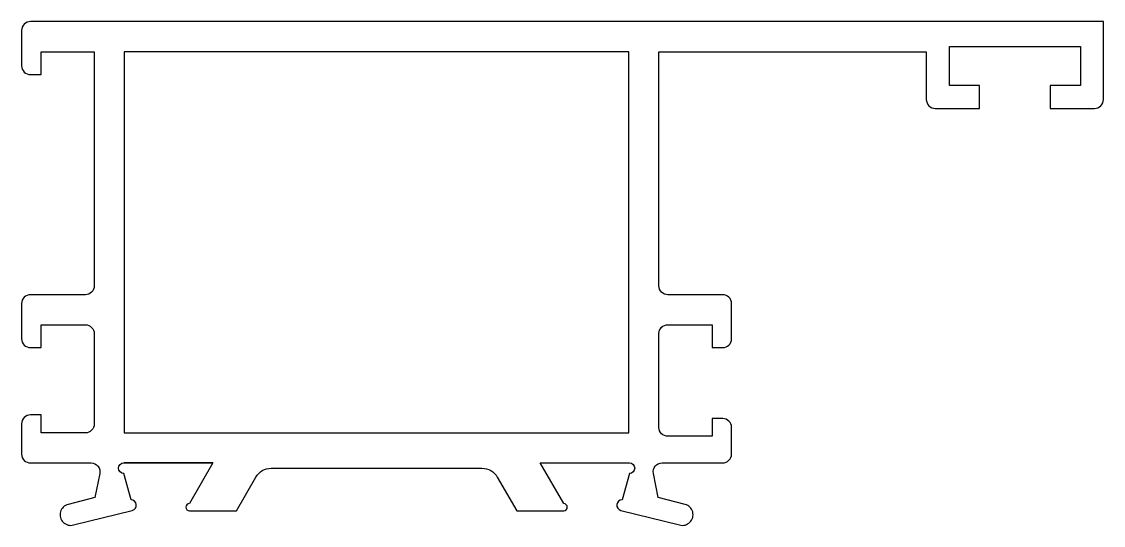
# Model space of a CAD drawing. Extents: x 136 to 197.1, y 203.8 to 232.2.
import ezdxf

# ---------------------------------------------------------------- set-up
doc = ezdxf.new("R2010")
doc.units = 0
doc.layers.add('ERCAN', color=220, linetype='CONTINUOUS')

msp = doc.modelspace()

# ---------------------------------------------------------------- linework, layer by layer
at = {"layer": 'ERCAN', "color": 7}
msp.add_lwpolyline([(142.288, 204.601, 0.888706), (142.213, 205.192), (141.807, 206.682, -1), (141.807, 207.282), (146.84, 207.282), (141.807, 207.282), (146.84, 207.282), (145.512, 204.982, 1), (145.512, 204.582), (148.168, 204.582), (149.265, 206.482, -0.267949), (150.131, 206.982), (162.038, 206.982, -0.267949), (162.904, 206.482), (164.001, 204.582), (166.656, 204.582, 1), (166.656, 204.982), (165.328, 207.282), (170.362, 207.282, -1), (170.362, 206.682), (169.956, 205.192, 0.888706), (169.88, 204.601), (173.195, 203.78, 1.019099), (173.507, 204.938), (171.996, 205.335), (171.718, 206.68, -0.475398), (172.207, 207.282), (175.633, 207.282, 0.414214), (176.133, 207.782), (176.133, 209.287, 0.414214), (175.633, 209.787), (175.033, 209.787), (175.033, 208.782), (172.533, 208.782, -0.414214), (172.033, 209.282), (172.033, 214.582, -0.414214), (172.533, 215.082), (175.033, 215.082), (175.033, 213.787), (175.633, 213.787, 0.414214), (176.133, 214.287), (176.133, 216.278, 0.414214), (175.633, 216.778), (172.533, 216.778, -0.414214), (172.033, 217.278), (172.033, 230.492), (187.136, 230.492), (187.136, 227.792, 0.414214), (187.636, 227.292), (190.136, 227.292), (190.136, 228.592), (188.436, 228.592), (188.436, 230.792), (195.836, 230.792), (195.836, 228.592), (194.136, 228.592), (194.136, 227.292), (196.636, 227.292, 0.414214), (197.136, 227.792), (197.136, 232.192), (140.136, 232.192), (136.536, 232.192, 0.414214), (136.036, 231.692), (136.036, 229.702, 0.414214), (136.536, 229.202), (137.136, 229.202), (137.136, 230.492), (140.136, 230.492), (140.136, 217.278, -0.414214), (139.636, 216.778), (136.536, 216.778, 0.414214), (136.036, 216.278), (136.036, 214.287, 0.414214), (136.536, 213.787), (137.136, 213.787), (137.136, 215.078), (139.636, 215.078, -0.414214), (140.136, 214.578), (140.136, 209.478, -0.414214), (139.636, 208.978), (137.136, 208.978), (137.136, 209.987), (136.536, 209.987, 0.414214), (136.036, 209.487), (136.036, 207.778, 0.414214), (136.536, 207.278), (139.961, 207.278, -0.475398), (140.45, 206.676), (140.172, 205.335), (138.661, 204.938, 1.019099), (138.974, 203.78)], format="xyb", close=True, dxfattribs=at)
msp.add_lwpolyline([(170.333, 230.492), (141.836, 230.492), (141.836, 208.982), (170.333, 208.982)], close=True, dxfattribs=at)

doc.saveas('drawing.dxf')
